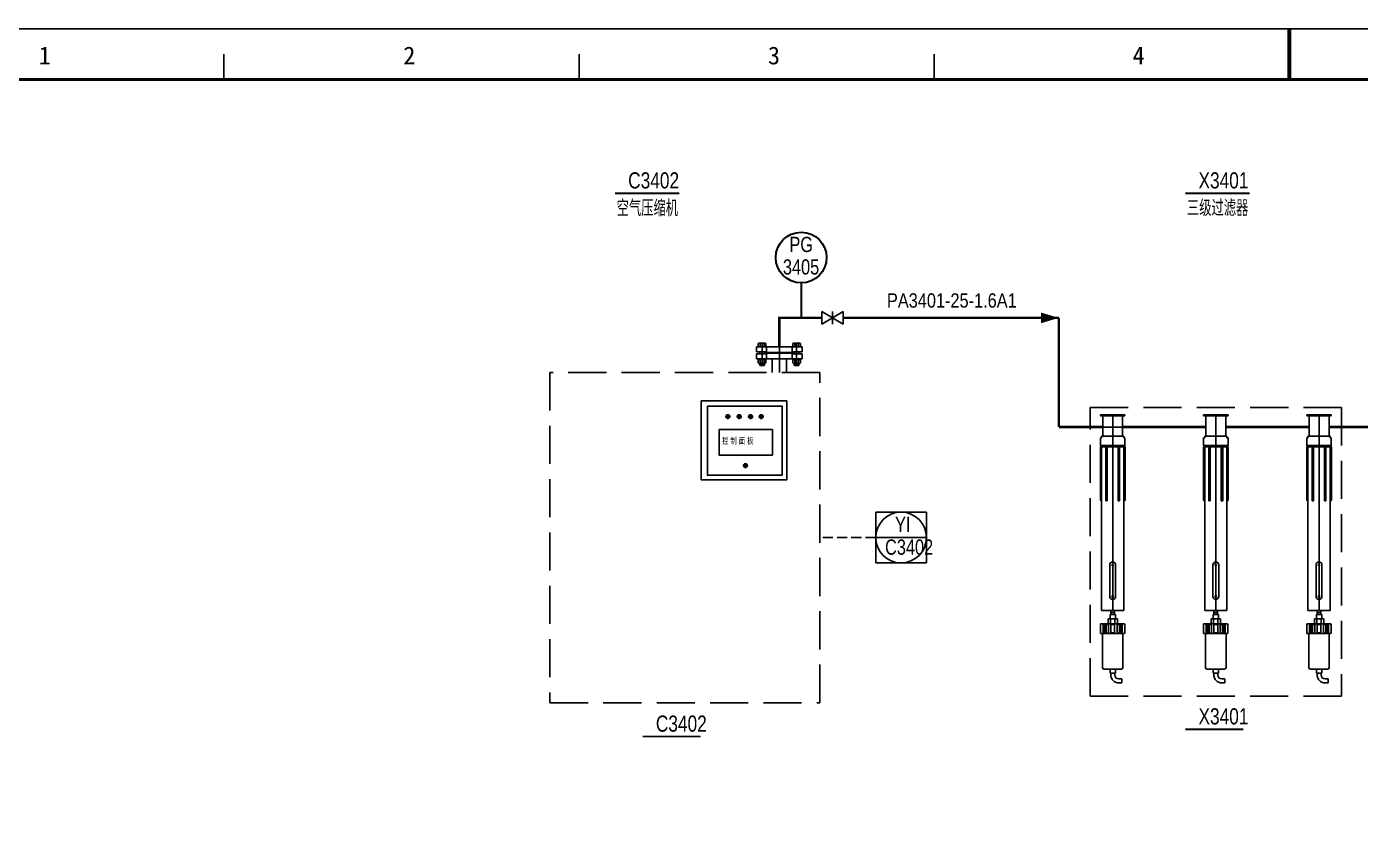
# Model space of a CAD drawing. Header units: millimetres. Extents: x 9671 to 25689, y -17516 to -2951.
# Drawn here: x 24263.2 to 24525.6, y -4333.7 to -4177.4 of the extents above; entities that cross this region are included whole.
import ezdxf
from ezdxf.enums import TextEntityAlignment as Align

# ---------------------------------------------------------------- set-up
doc = ezdxf.new("R2010")
doc.units = ezdxf.units.MM
doc.linetypes.add('CENTER', pattern=[50.8, 31.75, -6.35, 6.35, -6.35])
doc.linetypes.add('DASH', pattern=[0.35, 0.25, -0.1])
for name, color, linetype in [('instrument', 3, 'Continuous'), ('LAYER1', 3, 'CENTER'), ('PUB_TEXT', 7, 'Continuous'), ('sb', 2, 'Continuous'), ('信号线', 6, 'DASH'), ('图框', 4, 'Continuous')]:
    doc.layers.add(name, color=color, linetype=linetype)
doc.layers.add('放空气管', color=7, linetype='o_LINE', lineweight=30)
doc.styles.add('QSDI', font='SimSun.ttf', dxfattribs={"width": 0.8})
doc.styles.add('SEI', font='vcadtxt1.shx', dxfattribs={"width": 0.8, "bigfont": 'vcadhz.shx'})
doc.styles.add('XUE 100', font='vcadtxt1.shx', dxfattribs={"width": 0.85, "bigfont": 'vcadhz.shx'})
doc.styles.add('标准绘图汉字', font='VCADTXT1', dxfattribs={"width": 0.8, "bigfont": 'VCADHZ'})
doc.linetypes.add('o_LINE', pattern='A,0.5,-0.2,["o",Standard,S=0.1,R=0,X=-0.1,Y=-0.05],-0.2', length=0.9)

# ---------------------------------------------------------------- blocks, each defined once
blk = doc.blocks.new('2#图框，横')
for p, q in [((7777.69, 420), (8371.69, 420)), ((7872.57, 415), (7872.57, 410)), ((7942.44, 415), (7942.44, 410)), ((8012.32, 415), (8012.32, 410))]:
    blk.add_line(p, q)
for const_width in [0.8, 0.5]:
    blk.add_lwpolyline([(8082.19, 410), (8082.19, 420)], dxfattribs=dict(const_width=const_width))
blk.add_lwpolyline([(7802.69, 10, 1, 1, 0), (7802.69, 410, 0.6, 0.6, 0), (8361.69, 410, 0.6, 0.6, 0), (8361.69, 10, 0.6, 0.6, 0)], format="xyseb", close=True)
at = {"style": 'QSDI'}
for s, p in [('1', (7836.11, 412.98)), ('2', (7907.86, 412.98)), ('3', (7979.61, 412.98)), ('4', (8051.36, 412.98))]:
    blk.add_text(s, height=3.5, dxfattribs=at).set_placement(p)

msp = doc.modelspace()

# ---------------------------------------------------------------- linework, layer by layer
for p, q in [((24415.79, -4240.49), (24406.83, -4240.49)), ((24406.83, -4241.46), (24406.83, -4240.49)), ((24407.16, -4239.82), (24407.16, -4240.49)), ((24407.34, -4239.74), (24408.49, -4239.74)), ((24407.54, -4239.82), (24407.54, -4240.49)), ((24408.29, -4239.82), (24408.29, -4240.49)), ((24408.66, -4239.82), (24408.66, -4240.49)), ((24408.8, -4241.46), (24408.8, -4240.49)), ((24413.82, -4241.46), (24413.82, -4240.49)), ((24413.96, -4239.82), (24413.96, -4240.49)), ((24415.28, -4239.74), (24414.13, -4239.74)), ((24414.33, -4239.82), (24414.33, -4240.49)), ((24415.08, -4239.82), (24415.08, -4240.49)), ((24415.46, -4239.82), (24415.46, -4240.49)), ((24415.79, -4241.46), (24415.79, -4240.49)), ((24406.83, -4241.46), (24408.45, -4241.46)), ((24406.83, -4241.89), (24408.45, -4241.89)), ((24406.83, -4241.89), (24406.83, -4242.86)), ((24415.79, -4242.86), (24406.83, -4242.86)), ((24407.07, -4242.98), (24407.07, -4242.86)), ((24407.07, -4242.98), (24408.75, -4242.98)), ((24407.16, -4242.98), (24407.16, -4243.66)), ((24407.45, -4241.46), (24407.45, -4241.89)), ((24407.54, -4242.98), (24407.54, -4243.66)), ((24408.29, -4242.98), (24408.29, -4243.66)), ((24408.38, -4241.46), (24408.38, -4241.89)), ((24408.66, -4242.98), (24408.66, -4243.66)), ((24408.74, -4241.6), (24413.88, -4241.6)), ((24408.74, -4241.6), (24408.74, -4241.75)), ((24408.74, -4241.75), (24413.88, -4241.75)), ((24408.75, -4242.98), (24408.75, -4242.86)), ((24408.8, -4241.89), (24408.8, -4242.86)), ((24409.92, -4242.86), (24409.92, -4245.51)), ((24412.7, -4242.86), (24412.7, -4245.51)), ((24413.82, -4241.89), (24413.82, -4242.86)), ((24413.87, -4242.98), (24413.87, -4242.86)), ((24415.55, -4242.98), (24413.87, -4242.98)), ((24413.88, -4241.6), (24413.88, -4241.75)), ((24413.96, -4242.98), (24413.96, -4243.66)), ((24415.79, -4241.46), (24414.17, -4241.46)), ((24415.79, -4241.89), (24414.17, -4241.89)), ((24414.24, -4241.46), (24414.24, -4241.89)), ((24414.33, -4242.98), (24414.33, -4243.66)), ((24415.08, -4242.98), (24415.08, -4243.66)), ((24415.17, -4241.46), (24415.17, -4241.89)), ((24415.46, -4242.98), (24415.46, -4243.66)), ((24415.55, -4242.98), (24415.55, -4242.86)), ((24415.79, -4241.89), (24415.79, -4242.86)), ((24407.34, -4243.73), (24408.49, -4243.73)), ((24407.45, -4243.73), (24407.45, -4244.11)), ((24407.45, -4244.11), (24407.48, -4244.15)), ((24407.45, -4244.11), (24408.38, -4244.11)), ((24407.48, -4244.15), (24408.35, -4244.15)), ((24408.38, -4244.11), (24408.35, -4244.15)), ((24408.38, -4243.73), (24408.38, -4244.11)), ((24415.28, -4243.73), (24414.13, -4243.73)), ((24414.24, -4243.73), (24414.24, -4244.11)), ((24414.24, -4244.11), (24414.27, -4244.15)), ((24415.17, -4244.11), (24414.24, -4244.11)), ((24415.14, -4244.15), (24414.27, -4244.15)), ((24415.17, -4244.11), (24415.14, -4244.15)), ((24415.17, -4243.73), (24415.17, -4244.11)), ((24474.49, -4253.87), (24474.49, -4254.08)), ((24474.49, -4253.87), (24479.31, -4253.87)), ((24474.49, -4254.08), (24479.31, -4254.08)), ((24474.94, -4254.08), (24474.94, -4258.1)), ((24478.86, -4254.08), (24478.86, -4258.1)), ((24479.31, -4253.87), (24479.31, -4254.08)), ((24494.77, -4253.87), (24494.77, -4254.08)), ((24494.77, -4253.87), (24499.59, -4253.87)), ((24494.77, -4254.08), (24499.59, -4254.08)), ((24495.22, -4254.08), (24495.22, -4258.1)), ((24499.14, -4254.08), (24499.14, -4258.1)), ((24499.59, -4253.87), (24499.59, -4254.08)), ((24515.09, -4253.87), (24515.09, -4254.08)), ((24515.09, -4253.87), (24519.91, -4253.87)), ((24515.09, -4254.08), (24519.91, -4254.08)), ((24515.54, -4254.08), (24515.54, -4258.1)), ((24519.46, -4254.08), (24519.46, -4258.1)), ((24519.91, -4253.87), (24519.91, -4254.08)), ((24474.49, -4258.43), (24474.49, -4259.92)), ((24474.49, -4258.43), (24474.72, -4258.43)), ((24474.72, -4258.1), (24479.08, -4258.1)), ((24474.72, -4258.1), (24474.72, -4258.43)), ((24479.08, -4258.1), (24479.08, -4258.43)), ((24479.31, -4258.43), (24479.08, -4258.43)), ((24479.31, -4258.43), (24479.31, -4259.92)), ((24494.77, -4258.43), (24494.77, -4259.92)), ((24494.77, -4258.43), (24495, -4258.43)), ((24495, -4258.1), (24499.36, -4258.1)), ((24495, -4258.1), (24495, -4258.43)), ((24499.36, -4258.1), (24499.36, -4258.43)), ((24499.59, -4258.43), (24499.36, -4258.43)), ((24499.59, -4258.43), (24499.59, -4259.92)), ((24515.09, -4258.43), (24515.09, -4259.92)), ((24515.09, -4258.43), (24515.32, -4258.43)), ((24515.32, -4258.1), (24519.69, -4258.1)), ((24515.32, -4258.1), (24515.32, -4258.43)), ((24519.69, -4258.1), (24519.69, -4258.43)), ((24519.91, -4258.43), (24519.69, -4258.43)), ((24519.91, -4258.43), (24519.91, -4259.92)), ((24474.49, -4259.92), (24474.72, -4260.14)), ((24474.49, -4259.92), (24479.31, -4259.92)), ((24474.72, -4260.14), (24474.72, -4292.4)), ((24474.72, -4260.14), (24479.08, -4260.14)), ((24479.31, -4259.92), (24479.08, -4260.14)), ((24479.08, -4260.14), (24479.08, -4292.4)), ((24494.77, -4259.92), (24495, -4260.14)), ((24494.77, -4259.92), (24499.59, -4259.92)), ((24495, -4260.14), (24495, -4292.4)), ((24495, -4260.14), (24499.36, -4260.14)), ((24499.59, -4259.92), (24499.36, -4260.14)), ((24499.36, -4260.14), (24499.36, -4292.4)), ((24515.09, -4259.92), (24515.32, -4260.14)), ((24515.09, -4259.92), (24519.91, -4259.92)), ((24515.32, -4260.14), (24515.32, -4292.4)), ((24515.32, -4260.14), (24519.69, -4260.14)), ((24519.91, -4259.92), (24519.69, -4260.14)), ((24519.69, -4260.14), (24519.69, -4292.4)), ((24474.72, -4292.4), (24479.08, -4292.4)), ((24495, -4292.4), (24499.36, -4292.4)), ((24515.32, -4292.4), (24519.69, -4292.4))]:
    msp.add_line(p, q)
at = {"color": 1}
for p, q in [((24407.48, -4243.73), (24407.48, -4244.15)), ((24408.35, -4243.73), (24408.35, -4244.15)), ((24414.27, -4243.73), (24414.27, -4244.15)), ((24415.14, -4243.73), (24415.14, -4244.15)), ((24401.16, -4253.72), (24401.16, -4254.72)), ((24403.4, -4253.72), (24403.4, -4254.72)), ((24405.64, -4253.72), (24405.64, -4254.72)), ((24407.73, -4253.72), (24407.73, -4254.72)), ((24400.68, -4254.22), (24401.67, -4254.22)), ((24402.91, -4254.22), (24403.91, -4254.22)), ((24405.15, -4254.22), (24406.14, -4254.22)), ((24407.24, -4254.22), (24408.23, -4254.22)), ((24404.13, -4263.86), (24405.13, -4263.86)), ((24404.62, -4263.36), (24404.62, -4264.36))]:
    msp.add_line(p, q, dxfattribs=at)
at = {"color": 1, "linetype": 'CENTER', "ltscale": 5}
for p, q in [((24474.94, -4256.28), (24478.86, -4256.28)), ((24476.9, -4253.87), (24476.9, -4292.41)), ((24497.18, -4253.87), (24497.18, -4292.41)), ((24517.5, -4253.87), (24517.5, -4292.41))]:
    msp.add_line(p, q, dxfattribs=at)
at = {"color": 3, "ltscale": 5}
for p, q in [((24474.47, -4270.55), (24474.47, -4260.14)), ((24474.72, -4260.14), (24474.47, -4260.14)), ((24475.54, -4260.14), (24475.54, -4270.8)), ((24475.83, -4260.14), (24475.83, -4270.8)), ((24477.97, -4260.14), (24477.97, -4270.8)), ((24478.26, -4260.14), (24478.26, -4270.8)), ((24479.08, -4260.14), (24479.33, -4260.14)), ((24479.33, -4270.55), (24479.33, -4260.14)), ((24494.75, -4270.55), (24494.75, -4260.14)), ((24495, -4260.14), (24494.75, -4260.14)), ((24495.82, -4260.14), (24495.82, -4270.8)), ((24496.11, -4260.14), (24496.11, -4270.8)), ((24498.25, -4260.14), (24498.25, -4270.8)), ((24498.54, -4260.14), (24498.54, -4270.8)), ((24499.36, -4260.14), (24499.61, -4260.14)), ((24499.61, -4270.55), (24499.61, -4260.14)), ((24515.07, -4270.55), (24515.07, -4260.14)), ((24515.32, -4260.14), (24515.07, -4260.14)), ((24516.14, -4260.14), (24516.14, -4270.8)), ((24516.44, -4260.14), (24516.44, -4270.8)), ((24518.57, -4260.14), (24518.57, -4270.8)), ((24518.86, -4260.14), (24518.86, -4270.8)), ((24519.69, -4260.14), (24519.93, -4260.14)), ((24519.93, -4270.55), (24519.93, -4260.14)), ((24475.54, -4270.8), (24475.83, -4270.8)), ((24478.26, -4270.8), (24477.97, -4270.8)), ((24495.82, -4270.8), (24496.11, -4270.8)), ((24498.54, -4270.8), (24498.25, -4270.8)), ((24516.14, -4270.8), (24516.44, -4270.8)), ((24518.86, -4270.8), (24518.57, -4270.8)), ((24476.32, -4289.64), (24476.32, -4283.42)), ((24477.48, -4289.64), (24477.48, -4283.42)), ((24496.6, -4289.64), (24496.6, -4283.42)), ((24497.76, -4289.64), (24497.76, -4283.42)), ((24516.92, -4289.64), (24516.92, -4283.42)), ((24518.08, -4289.64), (24518.08, -4283.42))]:
    msp.add_line(p, q, dxfattribs=at)
at = {"color": 3, "linetype": 'Continuous'}
for p, q in [((24476.55, -4292.4), (24476.55, -4293.2)), ((24476.55, -4292.76), (24477.26, -4292.76)), ((24477.26, -4292.4), (24477.26, -4293.2)), ((24496.82, -4292.4), (24496.82, -4293.2)), ((24496.82, -4292.76), (24497.53, -4292.76)), ((24497.53, -4292.4), (24497.53, -4293.2)), ((24517.15, -4292.4), (24517.15, -4293.2)), ((24517.15, -4292.76), (24517.86, -4292.76)), ((24517.86, -4292.4), (24517.86, -4293.2)), ((24474.51, -4295.01), (24474.51, -4296.94)), ((24474.51, -4295.01), (24479.24, -4295.01)), ((24475.04, -4295.18), (24475.27, -4295.18)), ((24475.04, -4295.18), (24475.04, -4296.84)), ((24475.27, -4296.84), (24475.27, -4295.18)), ((24475.59, -4295.18), (24476.05, -4295.18)), ((24475.59, -4295.18), (24475.59, -4296.84)), ((24475.98, -4294.01), (24475.98, -4295.01)), ((24475.98, -4294.01), (24477.82, -4294.01)), ((24476.05, -4296.84), (24476.05, -4295.18)), ((24477.42, -4293.2), (24476.39, -4293.2)), ((24476.39, -4293.2), (24476.39, -4294.01)), ((24476.39, -4294.01), (24477.42, -4294.01)), ((24476.47, -4294.01), (24476.47, -4295.01)), ((24476.52, -4295.18), (24477.28, -4295.18)), ((24476.52, -4295.18), (24476.52, -4296.8)), ((24477.28, -4295.18), (24477.28, -4296.8)), ((24477.33, -4294.01), (24477.33, -4295.01)), ((24477.42, -4293.2), (24477.42, -4294.01)), ((24477.75, -4296.84), (24477.75, -4295.18)), ((24478.21, -4295.18), (24477.75, -4295.18)), ((24477.82, -4294.01), (24477.82, -4295.01)), ((24478.21, -4295.18), (24478.21, -4296.84)), ((24478.53, -4296.84), (24478.53, -4295.18)), ((24478.76, -4295.18), (24478.53, -4295.18)), ((24478.76, -4295.18), (24478.76, -4296.84)), ((24479.29, -4295.01), (24479.29, -4296.94)), ((24494.79, -4295.01), (24494.79, -4296.94)), ((24494.79, -4295.01), (24499.52, -4295.01)), ((24495.32, -4295.18), (24495.55, -4295.18)), ((24495.32, -4295.18), (24495.32, -4296.84)), ((24495.55, -4296.84), (24495.55, -4295.18)), ((24495.87, -4295.18), (24496.33, -4295.18)), ((24495.87, -4295.18), (24495.87, -4296.84)), ((24496.26, -4294.01), (24496.26, -4295.01)), ((24496.26, -4294.01), (24498.1, -4294.01)), ((24496.33, -4296.84), (24496.33, -4295.18)), ((24497.69, -4293.2), (24496.66, -4293.2)), ((24496.66, -4293.2), (24496.66, -4294.01)), ((24496.66, -4294.01), (24497.69, -4294.01)), ((24496.75, -4294.01), (24496.75, -4295.01)), ((24496.8, -4295.18), (24497.56, -4295.18)), ((24496.8, -4295.18), (24496.8, -4296.8)), ((24497.56, -4295.18), (24497.56, -4296.8)), ((24497.61, -4294.01), (24497.61, -4295.01)), ((24497.69, -4293.2), (24497.69, -4294.01)), ((24498.03, -4296.84), (24498.03, -4295.18)), ((24498.49, -4295.18), (24498.03, -4295.18)), ((24498.1, -4294.01), (24498.1, -4295.01)), ((24498.49, -4295.18), (24498.49, -4296.84)), ((24498.81, -4296.84), (24498.81, -4295.18)), ((24499.04, -4295.18), (24498.81, -4295.18)), ((24499.04, -4295.18), (24499.04, -4296.84)), ((24499.57, -4295.01), (24499.57, -4296.94)), ((24515.12, -4295.01), (24515.12, -4296.94)), ((24515.12, -4295.01), (24519.84, -4295.01)), ((24515.64, -4295.18), (24515.87, -4295.18)), ((24515.64, -4295.18), (24515.64, -4296.84)), ((24515.87, -4296.84), (24515.87, -4295.18)), ((24516.19, -4295.18), (24516.65, -4295.18)), ((24516.19, -4295.18), (24516.19, -4296.84)), ((24516.58, -4294.01), (24516.58, -4295.01)), ((24516.58, -4294.01), (24518.43, -4294.01)), ((24516.65, -4296.84), (24516.65, -4295.18)), ((24518.02, -4293.2), (24516.99, -4293.2)), ((24516.99, -4293.2), (24516.99, -4294.01)), ((24516.99, -4294.01), (24518.02, -4294.01)), ((24517.08, -4294.01), (24517.08, -4295.01)), ((24517.12, -4295.18), (24517.88, -4295.18)), ((24517.12, -4295.18), (24517.12, -4296.8)), ((24517.88, -4295.18), (24517.88, -4296.8)), ((24517.93, -4294.01), (24517.93, -4295.01)), ((24518.02, -4293.2), (24518.02, -4294.01)), ((24518.36, -4296.84), (24518.36, -4295.18)), ((24518.81, -4295.18), (24518.36, -4295.18)), ((24518.43, -4294.01), (24518.43, -4295.01)), ((24518.81, -4295.18), (24518.81, -4296.84)), ((24519.13, -4296.84), (24519.13, -4295.18)), ((24519.36, -4295.18), (24519.13, -4295.18)), ((24519.36, -4295.18), (24519.36, -4296.84)), ((24519.89, -4295.01), (24519.89, -4296.94)), ((24474.51, -4296.94), (24479.24, -4296.94)), ((24474.88, -4296.94), (24474.88, -4303.62)), ((24475.04, -4296.84), (24475.27, -4296.84)), ((24475.59, -4296.84), (24476.05, -4296.84)), ((24476.52, -4296.8), (24477.28, -4296.8)), ((24478.21, -4296.84), (24477.75, -4296.84)), ((24478.76, -4296.84), (24478.53, -4296.84)), ((24478.92, -4296.94), (24478.92, -4303.62)), ((24494.79, -4296.94), (24499.52, -4296.94)), ((24495.16, -4296.94), (24495.16, -4303.62)), ((24495.32, -4296.84), (24495.55, -4296.84)), ((24495.87, -4296.84), (24496.33, -4296.84)), ((24496.8, -4296.8), (24497.56, -4296.8)), ((24498.49, -4296.84), (24498.03, -4296.84)), ((24499.04, -4296.84), (24498.81, -4296.84)), ((24499.2, -4296.94), (24499.2, -4303.62)), ((24515.12, -4296.94), (24519.84, -4296.94)), ((24515.49, -4296.94), (24515.49, -4303.62)), ((24515.64, -4296.84), (24515.87, -4296.84)), ((24516.19, -4296.84), (24516.65, -4296.84)), ((24517.12, -4296.8), (24517.88, -4296.8)), ((24518.81, -4296.84), (24518.36, -4296.84)), ((24519.36, -4296.84), (24519.13, -4296.84)), ((24519.52, -4296.94), (24519.52, -4303.62)), ((24475.18, -4303.92), (24478.62, -4303.92)), ((24476.39, -4303.92), (24476.39, -4304.73)), ((24476.39, -4304.73), (24477.42, -4304.73)), ((24476.51, -4305.07), (24476.51, -4304.73)), ((24477.3, -4305.07), (24477.3, -4304.73)), ((24477.42, -4303.92), (24477.42, -4304.73)), ((24478.09, -4305.86), (24478.71, -4305.86)), ((24478.71, -4305.86), (24478.71, -4306.65)), ((24495.46, -4303.92), (24498.9, -4303.92)), ((24496.66, -4303.92), (24496.66, -4304.73)), ((24496.66, -4304.73), (24497.69, -4304.73)), ((24496.78, -4305.07), (24496.78, -4304.73)), ((24497.57, -4305.07), (24497.57, -4304.73)), ((24497.69, -4303.92), (24497.69, -4304.73)), ((24498.37, -4305.86), (24498.99, -4305.86)), ((24498.99, -4305.86), (24498.99, -4306.65)), ((24515.78, -4303.92), (24519.22, -4303.92)), ((24516.99, -4303.92), (24516.99, -4304.73)), ((24516.99, -4304.73), (24518.02, -4304.73)), ((24517.11, -4305.07), (24517.11, -4304.73)), ((24517.9, -4305.07), (24517.9, -4304.73)), ((24518.02, -4303.92), (24518.02, -4304.73)), ((24518.69, -4305.86), (24519.31, -4305.86)), ((24519.31, -4305.86), (24519.31, -4306.65)), ((24478.09, -4306.65), (24478.71, -4306.65)), ((24498.37, -4306.65), (24498.99, -4306.65)), ((24518.69, -4306.65), (24519.31, -4306.65))]:
    msp.add_line(p, q, dxfattribs=at)
msp.add_lwpolyline([(24466.3, -4234.78, 0, 2.12, 0), (24462.77, -4234.78, 2.12, 2.12, 0)], format="xyseb")
for points in [[(24395.91, -4251.14), (24412.75, -4251.14), (24412.75, -4266.66), (24395.91, -4266.66)], [(24397.14, -4252.15), (24411.84, -4252.15), (24411.84, -4265.77), (24397.14, -4265.77)], [(24399.46, -4256.76), (24409.94, -4256.76), (24409.94, -4261.79), (24399.46, -4261.79)]]:
    msp.add_lwpolyline(points, close=True)
for centre in [(24401.17, -4254.22), (24403.41, -4254.22), (24405.65, -4254.22), (24407.73, -4254.22), (24404.63, -4263.86)]:
    msp.add_circle(centre, 0.382)
at = {"color": 3, "ltscale": 5}
for centre in [(24476.9, -4283.42), (24497.18, -4283.42), (24517.5, -4283.42), (24476.9, -4289.64), (24497.18, -4289.64), (24517.5, -4289.64)]:
    msp.add_circle(centre, 0.148, dxfattribs=at)
for centre, radius, start, end in [((24407.35, -4240.03), 0.281, 48.1463, 131.8537), ((24407.91, -4240.77), 1.02, 68.4518, 111.5482), ((24408.48, -4240.03), 0.281, 48.1883, 131.8117), ((24414.14, -4240.03), 0.281, 48.1883, 131.8117), ((24414.71, -4240.77), 1.02, 68.4518, 111.5482), ((24415.27, -4240.03), 0.281, 48.1463, 131.8537), ((24408.38, -4241.96), 0.502, 45.0625, 82.6458), ((24408.38, -4241.39), 0.502, 277.3542, 314.9375), ((24414.24, -4241.96), 0.502, 97.3542, 134.9375), ((24414.24, -4241.39), 0.502, 225.0625, 262.6458), ((24407.35, -4243.45), 0.281, 228.1883, 311.8117), ((24407.91, -4242.71), 1.02, 248.4518, 291.5482), ((24408.48, -4243.45), 0.281, 228.1463, 311.8537), ((24414.14, -4243.45), 0.281, 228.1463, 311.8537), ((24414.71, -4242.71), 1.02, 248.4518, 291.5482), ((24415.27, -4243.45), 0.281, 228.1883, 311.8117)]:
    msp.add_arc(centre, radius, start, end)
for centre, radius, start, end in [((24474.72, -4270.55), 0.247, 180, 270), ((24479.08, -4270.55), 0.247, 270, 0), ((24495, -4270.55), 0.247, 180, 270), ((24499.36, -4270.55), 0.247, 270, 0), ((24515.32, -4270.55), 0.247, 180, 270), ((24519.69, -4270.55), 0.247, 270, 0), ((24476.9, -4283.42), 0.58, 0, 180), ((24497.18, -4283.42), 0.58, 0, 180), ((24517.5, -4283.42), 0.58, 0, 180), ((24476.9, -4289.64), 0.58, 180, 0), ((24497.18, -4289.64), 0.58, 180, 0), ((24517.5, -4289.64), 0.58, 180, 0)]:
    msp.add_arc(centre, radius, start, end, dxfattribs=at)
at = {"color": 3, "linetype": 'Continuous'}
for centre, radius, start, end in [((24475.18, -4303.62), 0.296, 180, 270), ((24478.62, -4303.62), 0.296, 270, 0), ((24495.46, -4303.62), 0.296, 180, 270), ((24498.9, -4303.62), 0.296, 270, 0), ((24515.78, -4303.62), 0.296, 180, 270), ((24519.22, -4303.62), 0.296, 270, 0), ((24478.09, -4305.07), 1.58, 180, 270), ((24478.09, -4305.07), 0.79, 180, 270), ((24498.37, -4305.07), 1.58, 180, 270), ((24498.37, -4305.07), 0.79, 180, 270), ((24518.69, -4305.07), 1.58, 180, 270), ((24518.69, -4305.07), 0.79, 180, 270)]:
    msp.add_arc(centre, radius, start, end, dxfattribs=at)
at = {"layer": 'instrument', "color": 4}
for p, q in [((24430.26, -4273.03), (24440.26, -4273.03)), ((24430.26, -4283.03), (24430.26, -4273.03)), ((24440.26, -4273.03), (24440.26, -4283.03)), ((24440.26, -4278.03), (24430.26, -4278.03)), ((24430.26, -4283.03), (24440.26, -4283.03))]:
    msp.add_line(p, q, dxfattribs=at)
msp.add_circle((24435.26, -4278.03), 5, dxfattribs=at)
at = {"layer": 'LAYER1', "color": 1, "linetype": 'CENTER'}
for p, q in [((24407.91, -4239.74), (24407.91, -4244.15)), ((24411.31, -4240.49), (24411.31, -4245.51)), ((24414.71, -4239.74), (24414.71, -4244.15))]:
    msp.add_line(p, q, dxfattribs=at)
at = {"layer": 'sb', "linetype": 'DASH', "ltscale": 30}
for points in [[(24366.17, -4310.55), (24419.27, -4310.55), (24419.27, -4245.51), (24366.17, -4245.51)], [(24472.46, -4252.44), (24521.95, -4252.44), (24521.95, -4309.25), (24472.46, -4309.25)]]:
    msp.add_lwpolyline(points, close=True, dxfattribs=at)
at = {"layer": '信号线', "color": 4, "ltscale": 8}
msp.add_line((24430.26, -4278.03), (24419.27, -4278.03), dxfattribs=at)
at = {"layer": '图框', "color": 2}
for p, q in [((24419.65, -4233.54), (24419.65, -4236.02)), ((24423.89, -4233.54), (24419.65, -4236.02)), ((24419.65, -4233.54), (24423.89, -4236.02)), ((24421.77, -4236.02), (24421.77, -4233.54)), ((24423.89, -4236.02), (24423.89, -4233.54))]:
    msp.add_line(p, q, dxfattribs=at)
at = {"layer": '图框', "color": 7, "const_width": 0.353}
for points in [[(24378.98, -4210.26), (24391.62, -4210.26)], [(24491.2, -4210.26), (24503.84, -4210.26)], [(24491.2, -4315.79), (24502.58, -4315.79)], [(24384.43, -4317.22), (24395.81, -4317.22)]]:
    msp.add_lwpolyline(points, dxfattribs=at)
at = {"layer": '放空气管', "linetype": 'ByBlock', "ltscale": 200}
msp.add_line((24415.61, -4227.9), (24415.61, -4234.78), dxfattribs=at)
at = {"layer": '放空气管', "linetype": 'ByBlock', "ltscale": 200, "const_width": 0.5}
for points in [[(24411.31, -4240.49), (24411.31, -4234.78), (24419.65, -4234.78)], [(24423.89, -4234.78), (24466.3, -4234.78), (24466.3, -4234.78)], [(24466.3, -4234.78), (24466.3, -4256.28), (24466.3, -4256.28)], [(24466.3, -4256.28), (24474.94, -4256.28)], [(24478.86, -4256.28), (24495.22, -4256.28)], [(24499.14, -4256.28), (24515.54, -4256.28)], [(24519.46, -4256.28), (24552.38, -4256.28)]]:
    msp.add_lwpolyline(points, dxfattribs=at)
at = {"layer": '放空气管', "color": 4, "linetype": 'ByBlock', "ltscale": 200}
msp.add_circle((24415.61, -4222.9), 5, dxfattribs=at)

# ---------------------------------------------------------------- block references
msp.add_blockref('2#图框，横', (16429.45, -4597.84))

# ---------------------------------------------------------------- texts
at = {"style": '标准绘图汉字', "width": 0.8}
msp.add_text('控 制 面 板', height=1.196, dxfattribs=at).set_placement((24400.03, -4259.7))
at = {"layer": 'PUB_TEXT', "color": 4, "style": 'SEI', "width": 0.8}
for s, p in [('PG', (24415.61, -4220.32)), ('3405', (24415.58, -4224.75))]:
    msp.add_text(s, height=3, dxfattribs=at).set_placement(p, align=Align.MIDDLE)
for s, p in [('YI', (24434.08, -4276.94)), ('C3402', (24432.11, -4281.41))]:
    msp.add_text(s, height=3, dxfattribs=at).set_placement(p)
at = {"layer": '图框', "color": 7, "style": '标准绘图汉字', "width": 0.8}
for s, p in [('空气压缩机', (24385.33, -4213)), ('三级过滤器', (24497.55, -4213))]:
    msp.add_text(s, height=3.178, dxfattribs=at).set_placement(p, align=Align.MIDDLE)
at = {"layer": '图框', "color": 7, "char_height": 3.178, "width": 2851.3784, "attachment_point": 1, "style": '标准绘图汉字'}
for s, insert in [('C3402', (24381.56, -4206.12)), ('X3401', (24493.78, -4206.12)), ('C3402', (24387.01, -4313.08)), ('X3401', (24493.78, -4311.65))]:
    msp.add_mtext(s, dxfattribs=dict(at, insert=insert))
at = {"layer": '放空气管', "linetype": 'ByBlock', "ltscale": 200, "insert": (24432.48, -4229.94), "char_height": 2.8252, "width": 2851.3784, "attachment_point": 1, "style": 'XUE 100'}
msp.add_mtext('PA3401-25-1.6A1', dxfattribs=at)

doc.saveas('drawing.dxf')
